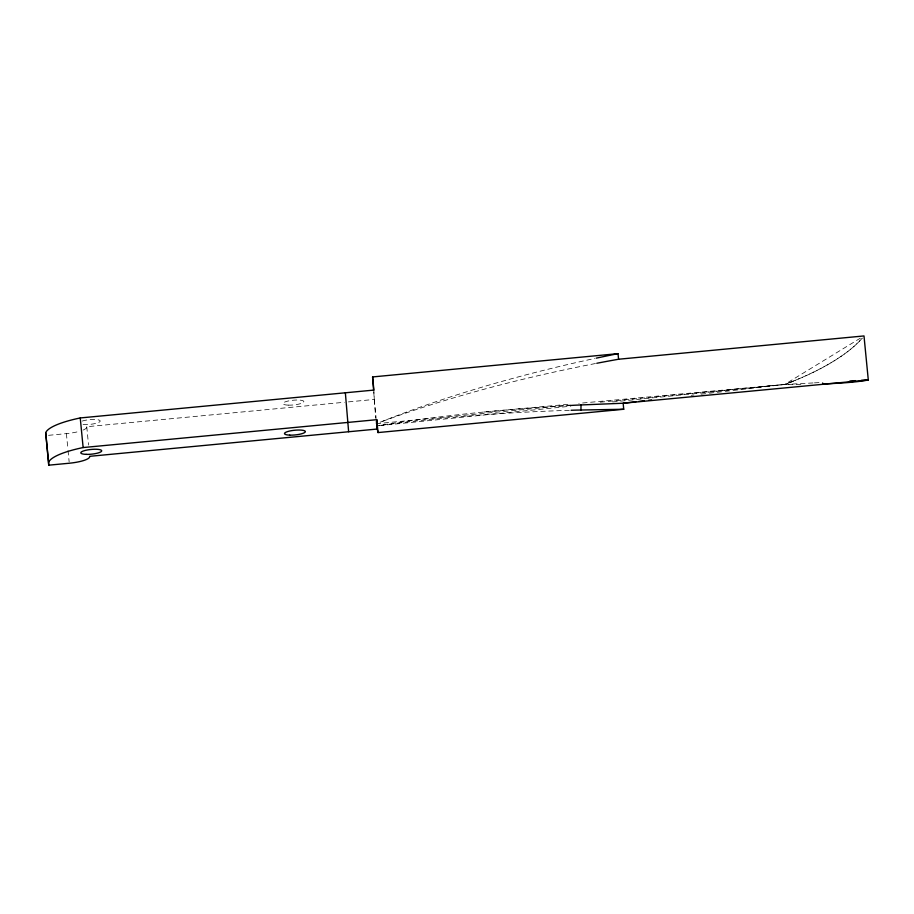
<?xml version="1.0" encoding="UTF-8"?>
<svg xmlns="http://www.w3.org/2000/svg" width="914" height="914" viewBox="0 0 914 914"><rect width="100%" height="100%" fill="white"/><g stroke="black" fill="none" stroke-linecap="round" stroke-linejoin="round"><path stroke-width="0.69" stroke-dasharray="4.57 3.43" d="M860.394 338.146L784.68 384.463L708.167 393.351M600.269 402.183L785.08 384.417L802.401 377.368A149.199 52.418 -13.9 0 0 862.268 338.089A149.176 52.406 -13.8 0 1 784.68 384.463L610.403 402.171M793.706 381.047L784.68 384.463L578.825 403.337M691.155 395.328L694 394.997M701.084 394.174L706.751 393.523M379.436 425.65L570.724 406.204M83.117 430.071A20.714 4.65 -5.6 0 0 86.761 426.724L344.327 402.274M348.463 401.886L374.272 399.441L373.94 391.341M48.568 435.315L66.391 433.624A20.714 4.65 -5.6 0 0 79.324 431.351M376.122 423.73L570.473 405.051M483.7 412.054L570.325 404.102M813.026 382.943L784.68 384.463L801.338 384.383M814.443 382.863L822.954 382.406M374.272 399.441L376.134 418.418M86.761 426.724L88.544 445.049M66.391 433.624L67.91 449.128M68.047 450.533L69.144 461.81M373.735 391.992L375.711 418.224M570.622 405.45A433.864 88.795 -2.3 0 0 376.602 425.935A434.607 86.179 -0.9 0 1 569.708 410.306M82.271 421.046A10.511 2.365 -5.6 0 1 97.067 419.64A10.511 2.365 -5.6 0 1 97.204 422.988A10.511 2.365 -5.6 0 1 82.409 424.393M595.425 363.532A408.547 102.299 -10.6 0 0 379.824 422.348A409.438 104.996 -11.8 0 1 594.923 358.425M288.241 405.131A10.511 2.365 -5.6 0 0 303.848 401.589A10.511 2.365 -5.6 0 0 288.07 401.029A10.511 2.365 -5.6 0 0 288.241 405.131"/><path stroke-width="1.37" d="M581.018 404.936L580.95 409.998M48.716 465.18L48.591 462.335A63.9 14.35 -5.6 0 1 83.14 447.552L376.774 419.686L377.162 429.043L89.652 456.326A20.714 4.65 -5.6 0 1 69.281 463.227L48.716 465.18L45.711 432.676A63.9 14.35 -5.6 0 1 80.249 417.949L373.883 390.084L372.592 376.934L618.024 353.649L618.572 359.236A408.547 102.299 -10.6 0 0 596.785 363.269M48.591 462.335L45.7 432.733M635.893 401.749L623.142 403.234L576.14 405.153A433.864 88.795 -2.3 0 0 570.622 405.45M638.726 401.429L644.404 400.766M648.654 400.275L651.488 399.944M618.572 359.236L863.993 335.941L868.3 380.007L623.142 403.234L623.736 409.255L378.03 432.573L377.082 428.152L377.162 429.043M849.871 380.967L855.538 380.658M861.216 380.35L868.3 379.973A149.542 13.573 2.3 0 1 822.509 383.926M623.736 409.255L576.62 410.1A434.607 86.179 -0.9 0 0 571.09 410.272M376.774 419.686L378.03 432.573M376.397 421.194L376.945 426.758M345.355 392.792L348.634 431.751M80.249 417.949L83.14 447.552M372.592 376.934L373.632 390.621M596.282 358.139A409.438 104.996 -11.8 0 1 618.024 353.649M289.761 435.133A10.511 2.365 -5.6 0 0 305.379 431.602A10.511 2.365 -5.6 0 0 289.589 431.042A10.511 2.365 -5.6 0 0 289.761 435.133M86.11 454.361A10.511 2.365 -5.6 0 0 101.717 450.819A10.511 2.365 -5.6 0 0 85.939 450.259A10.511 2.365 -5.6 0 0 86.11 454.361"/></g></svg>
